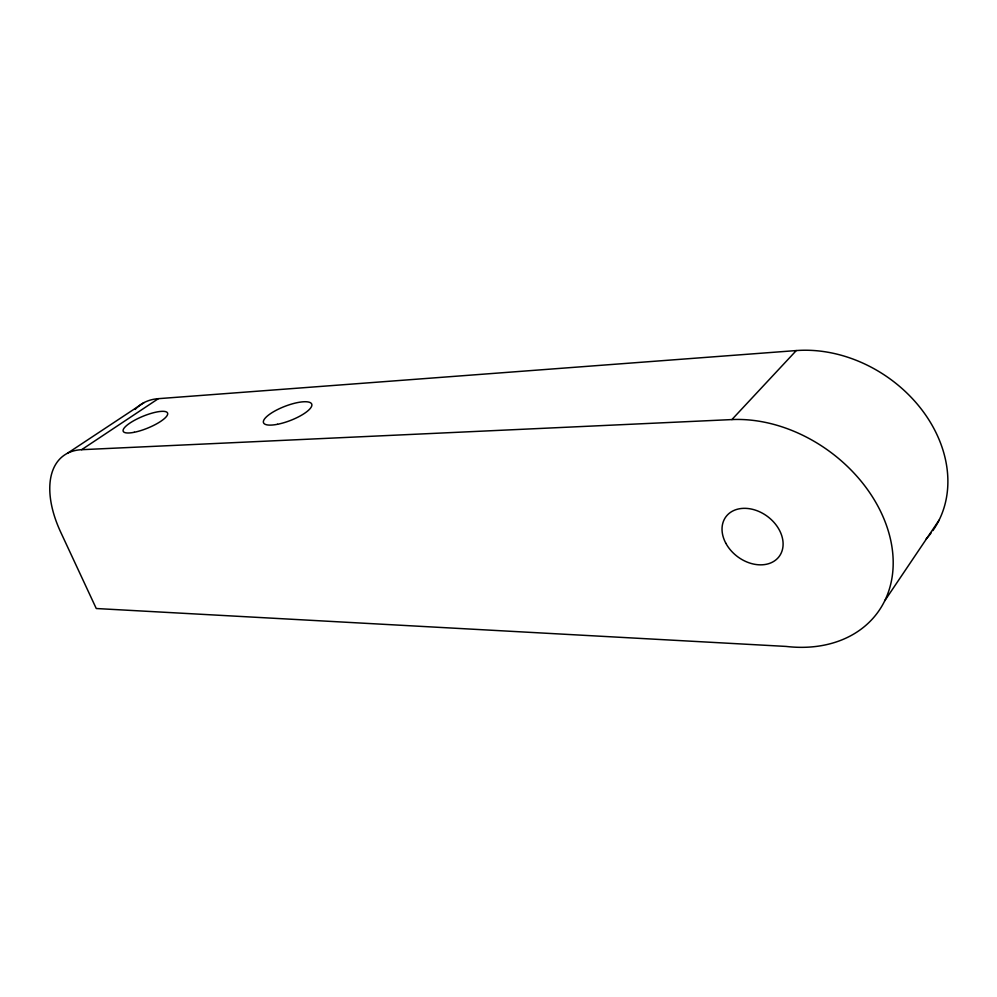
<?xml version="1.0" encoding="UTF-8"?>
<svg xmlns="http://www.w3.org/2000/svg" width="997" height="997" viewBox="0 0 997 997"><rect width="100%" height="100%" fill="white"/><g stroke="black" fill="none" stroke-linecap="round" stroke-linejoin="round"><path stroke-width="1.5" d="M884.788 600.717L939.087 520.147M731.898 419.575A134.009 101.594 36.2 0 1 890.159 537.857A134.009 101.594 36.2 0 1 786.147 646.43L96.26 608.519L60.68 532.111A94.154 51.956 52.5 0 1 81.617 449.697L731.898 419.575L796.291 350.57A125.622 100.435 34 0 1 922.088 410.128A125.622 100.435 34 0 1 932.856 530.628M81.617 449.697L158.336 398.675L796.291 350.57M67.46 453.261L144.042 402.601M135.156 409.455A89.817 53.352 52.9 0 1 158.336 398.675M931.048 533.096A125.622 100.435 34 0 1 926.163 538.928M277.465 424.298A25.847 7.59 -21.1 0 0 311.799 404.296A25.847 7.59 -21.1 0 0 273.627 411.686A25.847 7.59 -21.1 0 0 277.465 424.298M134.271 432.274A23.953 6.356 -22.3 0 0 167.708 413.767A23.953 6.356 -22.3 0 0 134.234 420.447A23.953 6.356 -22.3 0 0 134.271 432.274M725.866 543.315A33.225 25.075 36.8 0 0 778.757 557.011A33.225 25.075 36.8 0 0 753.071 509.455A33.225 25.075 36.8 0 0 725.866 543.315"/></g></svg>
